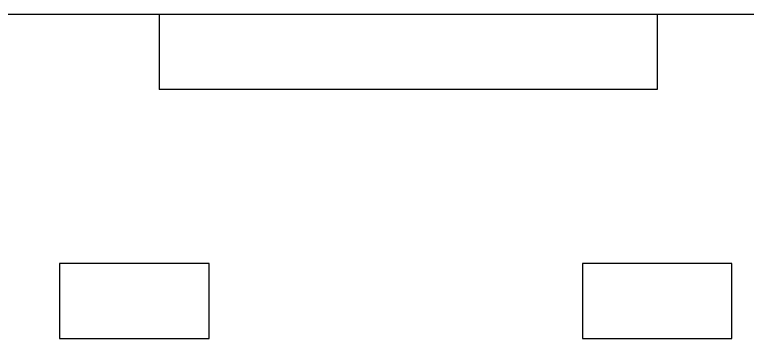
# Model space of a CAD drawing. Header units: millimetres. Extents: x -492 to -44, y 143 to 452.
# Drawn here: x -411.6 to -352.7, y 309.9 to 335.9 of the extents above; entities that cross this region are included whole.
import ezdxf

# ---------------------------------------------------------------- set-up
doc = ezdxf.new("R2010")
doc.units = ezdxf.units.MM

msp = doc.modelspace()

# ---------------------------------------------------------------- linework, layer by layer
at = {"color": 7, "linetype": 'Continuous', "lineweight": 25}
for p, q in [((-286.971, 335.946), (-491.971, 335.946)), ((-399.971, 335.946), (-399.971, 329.946)), ((-359.971, 335.946), (-359.971, 329.946)), ((-359.971, 329.946), (-399.971, 329.946)), ((-395.971, 315.946), (-407.971, 315.946)), ((-407.971, 315.946), (-407.971, 309.946)), ((-395.971, 309.946), (-395.971, 315.946)), ((-365.971, 315.946), (-365.971, 309.946)), ((-353.971, 315.946), (-365.971, 315.946)), ((-353.971, 309.946), (-353.971, 315.946)), ((-407.971, 309.946), (-395.971, 309.946)), ((-365.971, 309.946), (-353.971, 309.946))]:
    msp.add_line(p, q, dxfattribs=at)

doc.saveas('drawing.dxf')
